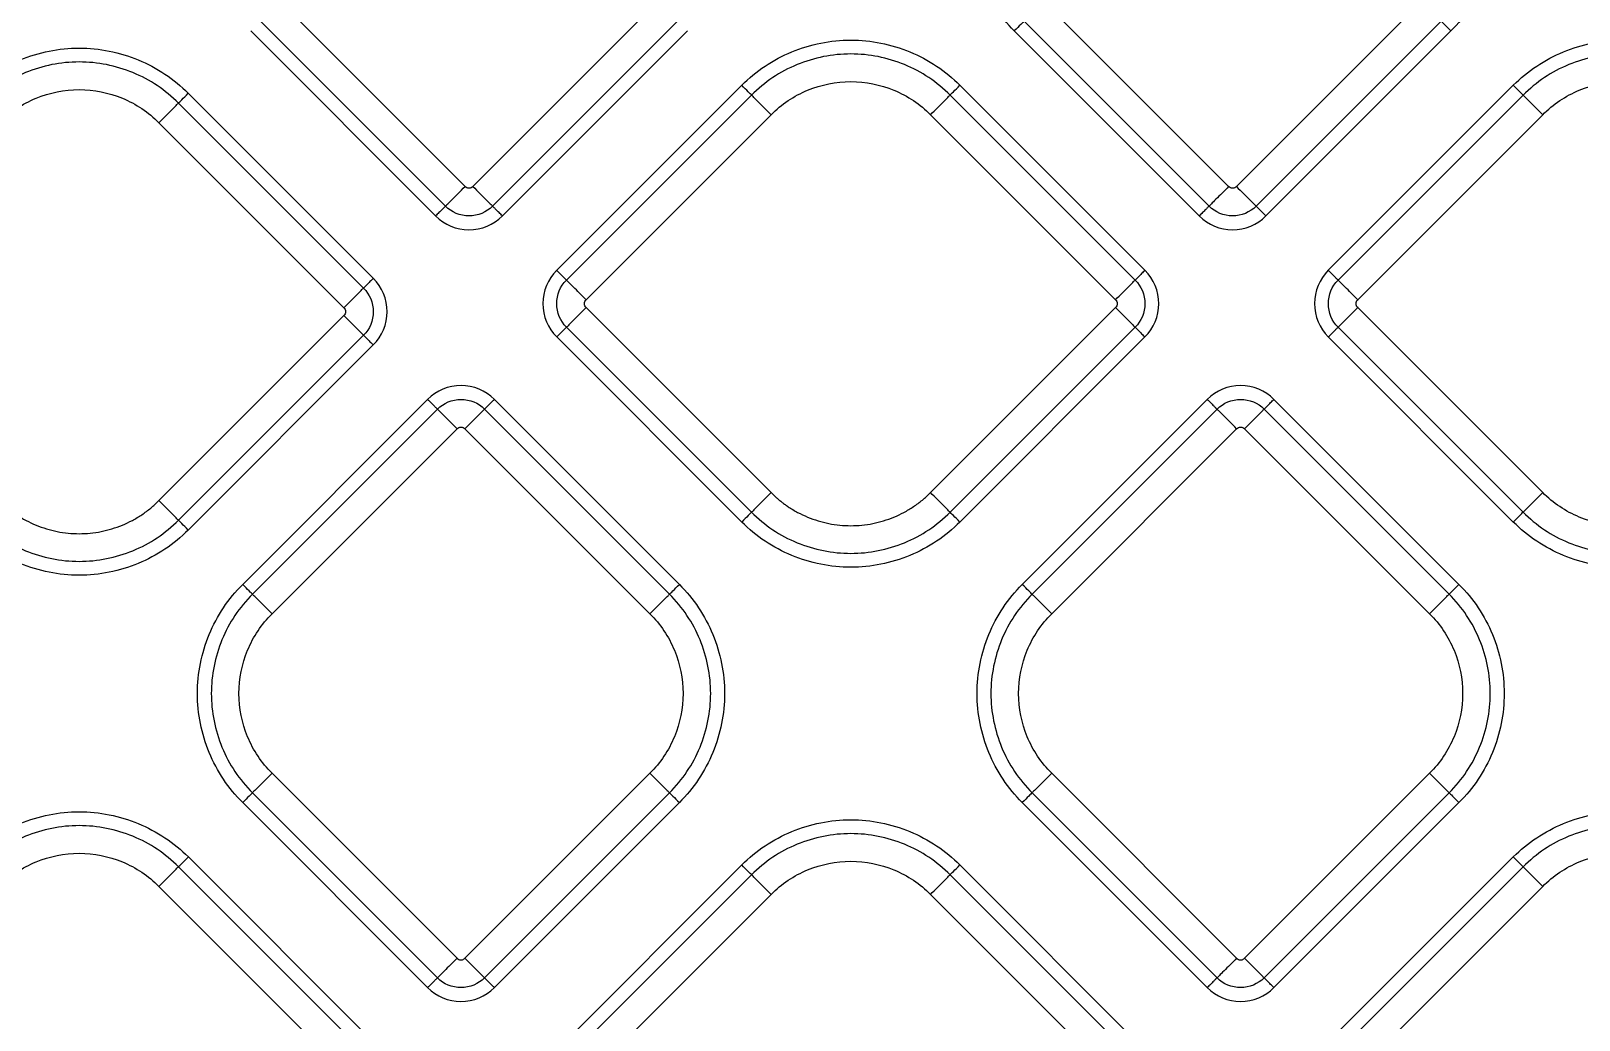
# Model space of a CAD drawing. Extents: x 525 to 613, y 487 to 635.
# Drawn here: x 563.32 to 568.83, y 548.18 to 551.7 of the extents above; entities that cross this region are included whole.
import ezdxf

# ---------------------------------------------------------------- set-up
doc = ezdxf.new("R2010")
doc.units = 0
doc.header["$MEASUREMENT"] = 0
doc.layers.add('1', color=4, linetype='Continuous')
doc.layers.add('STD TEST', color=3, linetype='Continuous')

# ---------------------------------------------------------------- blocks, each defined once
blk = doc.blocks.new('2023 VANGUARD')
at = {"layer": '1', "color": 3, "linetype": 'Continuous', "lineweight": 25}
for p, q in [((-4.0968, -41.5481), (-4.7556, -40.8893)), ((-3.4097, -40.8893), (-4.0685, -41.5481)), ((-1.3773, -41.5482), (-2.0361, -40.8893)), ((-0.6902, -40.8893), (-1.349, -41.5482)), ((-4.8253, -40.959), (-4.1665, -41.6179)), ((-3.9988, -41.6179), (-3.34, -40.959)), ((-2.1059, -40.9591), (-1.447, -41.6179)), ((-1.2793, -41.6179), (-0.6205, -40.9591)), ((-4.8602, -40.9939), (-4.2014, -41.6527)), ((-3.9639, -41.6527), (-3.3051, -40.9939)), ((-2.1407, -40.9939), (-1.4819, -41.6528)), ((-1.2444, -41.6528), (-0.5856, -40.9939)), ((-4.4234, -41.8748), (-5.0823, -41.2159)), ((-3.1115, -41.1874), (-3.7704, -41.8463)), ((-3.0767, -41.2223), (-3.7355, -41.8811)), ((-1.7103, -41.8811), (-2.3691, -41.2223)), ((-1.6754, -41.8463), (-2.3342, -41.1874)), ((-0.3635, -41.1874), (-1.0224, -41.8463)), ((-0.3287, -41.2223), (-0.9875, -41.8811)), ((-4.4583, -41.9096), (-5.1171, -41.2508)), ((-3.6658, -41.9509), (-3.007, -41.292)), ((-2.4388, -41.292), (-1.78, -41.9509)), ((-0.9178, -41.9509), (-0.259, -41.292)), ((-5.1869, -41.3205), (-4.528, -41.9794)), ((-4.528, -42.0076), (-5.1869, -42.6665)), ((-3.007, -42.638), (-3.6658, -41.9791)), ((-1.78, -41.9791), (-2.4388, -42.638)), ((-0.259, -42.638), (-0.9178, -41.9791)), ((-3.7355, -42.0489), (-3.0767, -42.7077)), ((-2.3691, -42.7077), (-1.7103, -42.0489)), ((-0.9875, -42.0489), (-0.3287, -42.7077)), ((-5.1171, -42.7362), (-4.4583, -42.0774)), ((-5.0823, -42.7711), (-4.4234, -42.1122)), ((-3.7704, -42.0837), (-3.1115, -42.7426)), ((-2.3342, -42.7426), (-1.6754, -42.0837)), ((-1.0224, -42.0837), (-0.3635, -42.7426)), ((-4.2299, -42.3058), (-4.8887, -42.9646)), ((-4.195, -42.3406), (-4.8539, -42.9995)), ((-3.3685, -42.9995), (-4.0273, -42.3406)), ((-3.3336, -42.9646), (-3.9924, -42.3058)), ((-1.4534, -42.3058), (-2.1122, -42.9646)), ((-1.4185, -42.3406), (-2.0773, -42.9994)), ((-0.592, -42.9994), (-1.2508, -42.3406)), ((-0.5571, -42.9646), (-1.2159, -42.3058)), ((-4.7841, -43.0692), (-4.1253, -42.4104)), ((-4.097, -42.4104), (-3.4382, -43.0692)), ((-2.0076, -43.0692), (-1.3488, -42.4103)), ((-1.3205, -42.4103), (-0.6617, -43.0692)), ((-4.1253, -44.2962), (-4.7841, -43.6373)), ((-3.4382, -43.6373), (-4.097, -44.2962)), ((-1.3488, -44.2961), (-2.0076, -43.6373)), ((-0.6617, -43.6373), (-1.3205, -44.2961)), ((-4.8539, -43.7071), (-4.195, -44.3659)), ((-4.0273, -44.3659), (-3.3685, -43.7071)), ((-2.0773, -43.707), (-1.4185, -44.3659)), ((-1.2508, -44.3659), (-0.592, -43.707)), ((-4.8887, -43.7419), (-4.2299, -44.4008)), ((-3.9924, -44.4008), (-3.3336, -43.7419)), ((-2.1122, -43.7419), (-1.4534, -44.4007)), ((-1.2159, -44.4007), (-0.5571, -43.7419)), ((-4.4234, -44.5943), (-5.0822, -43.9354)), ((-0.3635, -43.9354), (-1.0224, -44.5943)), ((-4.4583, -44.6291), (-5.1171, -43.9703)), ((-3.1116, -43.9639), (-3.7704, -44.6228)), ((-1.6754, -44.6228), (-2.3343, -43.9639)), ((-0.3287, -43.9703), (-0.9875, -44.6291)), ((-5.1868, -44.04), (-4.528, -44.6989)), ((-3.0767, -43.9988), (-3.7355, -44.6576)), ((-1.7103, -44.6576), (-2.3691, -43.9988)), ((-0.9178, -44.6989), (-0.259, -44.04)), ((-3.6658, -44.7274), (-3.007, -44.0685)), ((-2.4389, -44.0685), (-1.78, -44.7274))]:
    blk.add_line(p, q, dxfattribs=at)
for points, knots in [([(-2.1407, -40.9939), (-2.1916, -40.943), (-2.2323, -40.8821), (-2.2874, -40.7491), (-2.3017, -40.6772), (-2.3017, -40.5333), (-2.2874, -40.4614), (-2.2323, -40.3285), (-2.1916, -40.2675), (-2.1407, -40.2166)], [0, 0, 0, 0, 0.25, 0.25, 0.5, 0.5, 0.75, 0.75, 1, 1, 1, 1]), ([(-0.5856, -40.2166), (-0.5347, -40.2675), (-0.494, -40.3285), (-0.4389, -40.4614), (-0.4246, -40.5333), (-0.4246, -40.6772), (-0.4389, -40.7491), (-0.494, -40.8821), (-0.5347, -40.943), (-0.5856, -40.9939)], [0, 0, 0, 0, 0.25, 0.25, 0.5, 0.5, 0.75, 0.75, 1, 1, 1, 1]), ([(-2.1059, -40.9591), (-2.1072, -40.9604), (-2.1116, -40.9648), (-2.1242, -40.9774), (-2.1325, -40.9856), (-2.1407, -40.9939)], [0, 0, 0, 0, 0.5, 0.5, 1, 1, 1, 1]), ([(-0.5856, -40.9939), (-0.5939, -40.9856), (-0.6021, -40.9774), (-0.6147, -40.9648), (-0.6191, -40.9604), (-0.6205, -40.9591)], [0, 0, 0, 0, 0.5, 0.5, 1, 1, 1, 1]), ([(-5.8596, -41.2159), (-5.8087, -41.1651), (-5.7477, -41.1243), (-5.6148, -41.0693), (-5.5429, -41.055), (-5.399, -41.055), (-5.3271, -41.0693), (-5.1941, -41.1243), (-5.1331, -41.1651), (-5.0823, -41.2159)], [0, 0, 0, 0, 0.25, 0.25, 0.5, 0.5, 0.75, 0.75, 1, 1, 1, 1]), ([(-3.1115, -41.1874), (-3.0607, -41.1366), (-2.9997, -41.0958), (-2.8668, -41.0408), (-2.7948, -41.0265), (-2.6509, -41.0265), (-2.579, -41.0408), (-2.4461, -41.0958), (-2.3851, -41.1366), (-2.3342, -41.1874)], [0, 0, 0, 0, 0.25, 0.25, 0.5, 0.5, 0.75, 0.75, 1, 1, 1, 1]), ([(-0.3635, -41.1874), (-0.3127, -41.1366), (-0.2517, -41.0958), (-0.1188, -41.0408), (-0.0468, -41.0265), (0.0971, -41.0265), (0.169, -41.0408), (0.3019, -41.0958), (0.3629, -41.1366), (0.4138, -41.1874)], [0, 0, 0, 0, 0.25, 0.25, 0.5, 0.5, 0.75, 0.75, 1, 1, 1, 1]), ([(-5.1171, -41.2508), (-5.1634, -41.2045), (-5.2189, -41.1674), (-5.34, -41.1173), (-5.4054, -41.1043), (-5.5364, -41.1043), (-5.6019, -41.1173), (-5.7229, -41.1674), (-5.7784, -41.2045), (-5.8247, -41.2508)], [0, 0, 0, 0, 0.25, 0.25, 0.5, 0.5, 0.75, 0.75, 1, 1, 1, 1]), ([(-2.3691, -41.2223), (-2.4154, -41.176), (-2.4709, -41.1389), (-2.5919, -41.0888), (-2.6574, -41.0758), (-2.7884, -41.0758), (-2.8539, -41.0888), (-2.9749, -41.1389), (-3.0304, -41.176), (-3.0767, -41.2223)], [0, 0, 0, 0, 0.25, 0.25, 0.5, 0.5, 0.75, 0.75, 1, 1, 1, 1]), ([(0.3789, -41.2223), (0.3326, -41.176), (0.2771, -41.1389), (0.1561, -41.0888), (0.0906, -41.0758), (-0.0404, -41.0758), (-0.1059, -41.0888), (-0.2269, -41.1389), (-0.2824, -41.176), (-0.3287, -41.2223)], [0, 0, 0, 0, 0.25, 0.25, 0.5, 0.5, 0.75, 0.75, 1, 1, 1, 1]), ([(-3.007, -41.292), (-2.9698, -41.2548), (-2.9252, -41.2251), (-2.828, -41.1848), (-2.7755, -41.1744), (-2.6703, -41.1744), (-2.6177, -41.1848), (-2.5206, -41.2251), (-2.476, -41.2548), (-2.4388, -41.292)], [0, 0, 0, 0, 0.25, 0.25, 0.5, 0.5, 0.75, 0.75, 1, 1, 1, 1]), ([(-0.259, -41.292), (-0.2218, -41.2548), (-0.1772, -41.2251), (-0.08, -41.1848), (-0.0275, -41.1744), (0.0777, -41.1744), (0.1303, -41.1848), (0.2274, -41.2251), (0.272, -41.2548), (0.3092, -41.292)], [0, 0, 0, 0, 0.25, 0.25, 0.5, 0.5, 0.75, 0.75, 1, 1, 1, 1]), ([(-5.755, -41.3205), (-5.7178, -41.2833), (-5.6732, -41.2536), (-5.5761, -41.2133), (-5.5235, -41.2029), (-5.4183, -41.2029), (-5.3658, -41.2133), (-5.2686, -41.2536), (-5.224, -41.2833), (-5.1869, -41.3205)], [0, 0, 0, 0, 0.25, 0.25, 0.5, 0.5, 0.75, 0.75, 1, 1, 1, 1]), ([(-5.1171, -41.2508), (-5.1158, -41.2494), (-5.1114, -41.2451), (-5.0988, -41.2325), (-5.0905, -41.2242), (-5.0823, -41.2159)], [0, 0, 0, 0, 0.5, 0.5, 1, 1, 1, 1]), ([(-3.0767, -41.2223), (-3.0781, -41.2209), (-3.0824, -41.2166), (-3.095, -41.2039), (-3.1033, -41.1957), (-3.1115, -41.1874)], [0, 0, 0, 0, 0.5, 0.5, 1, 1, 1, 1]), ([(-3.007, -41.292), (-3.0152, -41.2838), (-3.0235, -41.2755), (-3.039, -41.26), (-3.0463, -41.2527), (-3.0589, -41.2401), (-3.0643, -41.2347), (-3.0725, -41.2265), (-3.0753, -41.2237), (-3.0767, -41.2223)], [0, 0, 0, 0, 0.25, 0.25, 0.5, 0.5, 0.75, 0.75, 1, 1, 1, 1]), ([(-2.4388, -41.292), (-2.4306, -41.2838), (-2.4223, -41.2755), (-2.4068, -41.26), (-2.3995, -41.2527), (-2.3869, -41.2401), (-2.3815, -41.2347), (-2.3733, -41.2265), (-2.3705, -41.2237), (-2.3691, -41.2223)], [0, 0, 0, 0, 0.25, 0.25, 0.5, 0.5, 0.75, 0.75, 1, 1, 1, 1]), ([(-2.3691, -41.2223), (-2.3677, -41.2209), (-2.3634, -41.2166), (-2.3507, -41.2039), (-2.3425, -41.1957), (-2.3342, -41.1874)], [0, 0, 0, 0, 0.5, 0.5, 1, 1, 1, 1]), ([(-0.3287, -41.2223), (-0.3301, -41.2209), (-0.3344, -41.2166), (-0.347, -41.2039), (-0.3553, -41.1957), (-0.3635, -41.1874)], [0, 0, 0, 0, 0.5, 0.5, 1, 1, 1, 1]), ([(-0.259, -41.292), (-0.2672, -41.2838), (-0.2755, -41.2755), (-0.291, -41.26), (-0.2983, -41.2527), (-0.3109, -41.2401), (-0.3163, -41.2347), (-0.3245, -41.2265), (-0.3273, -41.2237), (-0.3287, -41.2223)], [0, 0, 0, 0, 0.25, 0.25, 0.5, 0.5, 0.75, 0.75, 1, 1, 1, 1]), ([(-5.1869, -41.3205), (-5.1786, -41.3123), (-5.1703, -41.304), (-5.1548, -41.2885), (-5.1475, -41.2812), (-5.1349, -41.2686), (-5.1295, -41.2632), (-5.1213, -41.255), (-5.1185, -41.2522), (-5.1171, -41.2508)], [0, 0, 0, 0, 0.25, 0.25, 0.5, 0.5, 0.75, 0.75, 1, 1, 1, 1]), ([(-4.1665, -41.6179), (-4.1651, -41.6165), (-4.1623, -41.6137), (-4.1541, -41.6055), (-4.1488, -41.6001), (-4.1361, -41.5875), (-4.1289, -41.5802), (-4.1133, -41.5647), (-4.1051, -41.5564), (-4.0968, -41.5481)], [0, 0, 0, 0, 0.25, 0.25, 0.5, 0.5, 0.75, 0.75, 1, 1, 1, 1]), ([(-4.0685, -41.5481), (-4.0722, -41.5519), (-4.0774, -41.554), (-4.0879, -41.554), (-4.0931, -41.5519), (-4.0968, -41.5481)], [0, 0, 0, 0, 0.5, 0.5, 1, 1, 1, 1]), ([(-4.0685, -41.5481), (-4.0602, -41.5564), (-4.052, -41.5647), (-4.0364, -41.5802), (-4.0292, -41.5875), (-4.0166, -41.6001), (-4.0112, -41.6055), (-4.003, -41.6137), (-4.0002, -41.6165), (-3.9988, -41.6179)], [0, 0, 0, 0, 0.25, 0.25, 0.5, 0.5, 0.75, 0.75, 1, 1, 1, 1]), ([(-1.3773, -41.5482), (-1.3847, -41.5556), (-1.3926, -41.5635), (-1.4082, -41.579), (-1.4158, -41.5866), (-1.429, -41.5999), (-1.4347, -41.6056), (-1.443, -41.6139), (-1.4457, -41.6166), (-1.447, -41.6179)], [0, 0, 0, 0, 0.25, 0.25, 0.5, 0.5, 0.75, 0.75, 1, 1, 1, 1]), ([(-1.349, -41.5482), (-1.3527, -41.5519), (-1.3579, -41.554), (-1.3684, -41.554), (-1.3736, -41.5519), (-1.3773, -41.5482)], [0, 0, 0, 0, 0.5, 0.5, 1, 1, 1, 1]), ([(-1.349, -41.5482), (-1.3408, -41.5564), (-1.3325, -41.5647), (-1.317, -41.5802), (-1.3097, -41.5875), (-1.2971, -41.6001), (-1.2917, -41.6055), (-1.2835, -41.6137), (-1.2807, -41.6165), (-1.2793, -41.6179)], [0, 0, 0, 0, 0.25, 0.25, 0.5, 0.5, 0.75, 0.75, 1, 1, 1, 1]), ([(-4.1665, -41.6179), (-4.1671, -41.6185), (-4.1684, -41.6198), (-4.1725, -41.6238), (-4.1753, -41.6266), (-4.1818, -41.6332), (-4.1857, -41.637), (-4.1935, -41.6449), (-4.1976, -41.6489), (-4.2014, -41.6527)], [0, 0, 0, 0, 0.25, 0.25, 0.5, 0.5, 0.75, 0.75, 1, 1, 1, 1]), ([(-3.9988, -41.6179), (-4.0208, -41.6398), (-4.0514, -41.6526), (-4.114, -41.6526), (-4.1444, -41.64), (-4.1665, -41.6179)], [0, 0, 0, 0, 0.5, 0.5, 1, 1, 1, 1]), ([(-3.9639, -41.6527), (-3.9677, -41.6489), (-3.9718, -41.6449), (-3.9796, -41.637), (-3.9835, -41.6332), (-3.99, -41.6266), (-3.9928, -41.6238), (-3.9969, -41.6198), (-3.9982, -41.6185), (-3.9988, -41.6179)], [0, 0, 0, 0, 0.25, 0.25, 0.5, 0.5, 0.75, 0.75, 1, 1, 1, 1]), ([(-1.447, -41.6179), (-1.4477, -41.6185), (-1.449, -41.6198), (-1.453, -41.6239), (-1.4558, -41.6266), (-1.4624, -41.6332), (-1.4662, -41.637), (-1.474, -41.6449), (-1.4781, -41.6489), (-1.4819, -41.6528)], [0, 0, 0, 0, 0.25, 0.25, 0.5, 0.5, 0.75, 0.75, 1, 1, 1, 1]), ([(-1.2793, -41.6179), (-1.3013, -41.6399), (-1.3319, -41.6526), (-1.3945, -41.6526), (-1.4249, -41.64), (-1.447, -41.6179)], [0, 0, 0, 0, 0.5, 0.5, 1, 1, 1, 1]), ([(-1.2444, -41.6528), (-1.2482, -41.6489), (-1.2523, -41.6449), (-1.2602, -41.637), (-1.264, -41.6332), (-1.2706, -41.6266), (-1.2733, -41.6239), (-1.2774, -41.6198), (-1.2787, -41.6185), (-1.2793, -41.6179)], [0, 0, 0, 0, 0.25, 0.25, 0.5, 0.5, 0.75, 0.75, 1, 1, 1, 1]), ([(-4.2014, -41.6527), (-4.17, -41.6841), (-4.1271, -41.7019), (-4.0384, -41.7019), (-3.995, -41.6838), (-3.9639, -41.6527)], [0, 0, 0, 0, 0.5, 0.5, 1, 1, 1, 1]), ([(-1.4819, -41.6528), (-1.4505, -41.6841), (-1.4076, -41.7019), (-1.3189, -41.7019), (-1.2755, -41.6839), (-1.2444, -41.6528)], [0, 0, 0, 0, 0.5, 0.5, 1, 1, 1, 1]), ([(-4.4234, -41.8748), (-4.4272, -41.8786), (-4.4313, -41.8826), (-4.4392, -41.8905), (-4.443, -41.8943), (-4.4496, -41.9009), (-4.4523, -41.9037), (-4.4564, -41.9077), (-4.4577, -41.909), (-4.4583, -41.9096)], [0, 0, 0, 0, 0.25, 0.25, 0.5, 0.5, 0.75, 0.75, 1, 1, 1, 1]), ([(-4.4234, -42.1122), (-4.3921, -42.0809), (-4.3743, -42.0379), (-4.3742, -41.9492), (-4.3923, -41.9059), (-4.4234, -41.8748)], [0, 0, 0, 0, 0.5, 0.5, 1, 1, 1, 1]), ([(-3.7704, -41.8463), (-3.8017, -41.8776), (-3.8195, -41.9206), (-3.8196, -42.0093), (-3.8015, -42.0526), (-3.7704, -42.0837)], [0, 0, 0, 0, 0.5, 0.5, 1, 1, 1, 1]), ([(-3.7355, -41.8811), (-3.7361, -41.8805), (-3.7374, -41.8792), (-3.7415, -41.8752), (-3.7443, -41.8724), (-3.7508, -41.8658), (-3.7547, -41.862), (-3.7625, -41.8541), (-3.7666, -41.8501), (-3.7704, -41.8463)], [0, 0, 0, 0, 0.25, 0.25, 0.5, 0.5, 0.75, 0.75, 1, 1, 1, 1]), ([(-3.7355, -42.0489), (-3.7575, -42.0269), (-3.7703, -41.9963), (-3.7702, -41.9336), (-3.7577, -41.9033), (-3.7355, -41.8811)], [0, 0, 0, 0, 0.5, 0.5, 1, 1, 1, 1]), ([(-3.6658, -41.9509), (-3.6732, -41.9435), (-3.6811, -41.9355), (-3.6966, -41.92), (-3.7042, -41.9124), (-3.7175, -41.8991), (-3.7232, -41.8935), (-3.7315, -41.8851), (-3.7342, -41.8824), (-3.7355, -41.8811)], [0, 0, 0, 0, 0.25, 0.25, 0.5, 0.5, 0.75, 0.75, 1, 1, 1, 1]), ([(-1.78, -41.9509), (-1.7717, -41.9426), (-1.7635, -41.9343), (-1.7479, -41.9188), (-1.7407, -41.9115), (-1.728, -41.8989), (-1.7227, -41.8935), (-1.7145, -41.8853), (-1.7116, -41.8825), (-1.7103, -41.8811)], [0, 0, 0, 0, 0.25, 0.25, 0.5, 0.5, 0.75, 0.75, 1, 1, 1, 1]), ([(-1.6754, -41.8463), (-1.6792, -41.8501), (-1.6833, -41.8541), (-1.6911, -41.862), (-1.6949, -41.8658), (-1.7015, -41.8724), (-1.7043, -41.8752), (-1.7083, -41.8792), (-1.7096, -41.8805), (-1.7103, -41.8811)], [0, 0, 0, 0, 0.25, 0.25, 0.5, 0.5, 0.75, 0.75, 1, 1, 1, 1]), ([(-1.7103, -41.8811), (-1.6883, -41.9031), (-1.6755, -41.9337), (-1.6755, -41.9964), (-1.6881, -42.0267), (-1.7103, -42.0489)], [0, 0, 0, 0, 0.5, 0.5, 1, 1, 1, 1]), ([(-1.6754, -42.0837), (-1.644, -42.0524), (-1.6262, -42.0094), (-1.6262, -41.9207), (-1.6443, -41.8774), (-1.6754, -41.8463)], [0, 0, 0, 0, 0.5, 0.5, 1, 1, 1, 1]), ([(-1.0224, -41.8463), (-1.0537, -41.8776), (-1.0715, -41.9206), (-1.0716, -42.0093), (-1.0535, -42.0526), (-1.0224, -42.0837)], [0, 0, 0, 0, 0.5, 0.5, 1, 1, 1, 1]), ([(-0.9875, -41.8811), (-0.9881, -41.8805), (-0.9894, -41.8792), (-0.9935, -41.8752), (-0.9963, -41.8724), (-1.0028, -41.8658), (-1.0067, -41.862), (-1.0145, -41.8541), (-1.0186, -41.8501), (-1.0224, -41.8463)], [0, 0, 0, 0, 0.25, 0.25, 0.5, 0.5, 0.75, 0.75, 1, 1, 1, 1]), ([(-0.9875, -42.0489), (-1.0095, -42.0269), (-1.0223, -41.9963), (-1.0222, -41.9336), (-1.0097, -41.9033), (-0.9875, -41.8811)], [0, 0, 0, 0, 0.5, 0.5, 1, 1, 1, 1]), ([(-0.9178, -41.9509), (-0.9252, -41.9435), (-0.9331, -41.9355), (-0.9486, -41.92), (-0.9562, -41.9124), (-0.9695, -41.8991), (-0.9752, -41.8935), (-0.9835, -41.8851), (-0.9862, -41.8824), (-0.9875, -41.8811)], [0, 0, 0, 0, 0.25, 0.25, 0.5, 0.5, 0.75, 0.75, 1, 1, 1, 1]), ([(-4.528, -41.9794), (-4.5198, -41.9711), (-4.5115, -41.9628), (-4.496, -41.9473), (-4.4887, -41.94), (-4.4761, -41.9274), (-4.4707, -41.922), (-4.4625, -41.9138), (-4.4597, -41.911), (-4.4583, -41.9096)], [0, 0, 0, 0, 0.25, 0.25, 0.5, 0.5, 0.75, 0.75, 1, 1, 1, 1]), ([(-4.4583, -41.9096), (-4.4363, -41.9316), (-4.4236, -41.9622), (-4.4236, -42.0249), (-4.4361, -42.0552), (-4.4583, -42.0774)], [0, 0, 0, 0, 0.5, 0.5, 1, 1, 1, 1]), ([(-3.6658, -41.9791), (-3.6695, -41.9754), (-3.6717, -41.9702), (-3.6717, -41.9598), (-3.6695, -41.9546), (-3.6658, -41.9509)], [0, 0, 0, 0, 0.5, 0.5, 1, 1, 1, 1]), ([(-1.78, -41.9509), (-1.7763, -41.9546), (-1.7741, -41.9598), (-1.7741, -41.9702), (-1.7763, -41.9754), (-1.78, -41.9791)], [0, 0, 0, 0, 0.5, 0.5, 1, 1, 1, 1]), ([(-0.9178, -41.9791), (-0.9215, -41.9754), (-0.9237, -41.9702), (-0.9237, -41.9598), (-0.9215, -41.9546), (-0.9178, -41.9509)], [0, 0, 0, 0, 0.5, 0.5, 1, 1, 1, 1]), ([(-4.528, -41.9794), (-4.5243, -41.9831), (-4.5222, -41.9883), (-4.5222, -41.9987), (-4.5243, -42.0039), (-4.528, -42.0076)], [0, 0, 0, 0, 0.5, 0.5, 1, 1, 1, 1]), ([(-4.528, -42.0076), (-4.5206, -42.015), (-4.5127, -42.023), (-4.4972, -42.0385), (-4.4896, -42.0461), (-4.4763, -42.0594), (-4.4706, -42.065), (-4.4623, -42.0734), (-4.4596, -42.0761), (-4.4583, -42.0774)], [0, 0, 0, 0, 0.25, 0.25, 0.5, 0.5, 0.75, 0.75, 1, 1, 1, 1]), ([(-3.6658, -41.9791), (-3.6741, -41.9874), (-3.6823, -41.9957), (-3.6979, -42.0112), (-3.7051, -42.0185), (-3.7178, -42.0311), (-3.7231, -42.0365), (-3.7313, -42.0447), (-3.7341, -42.0475), (-3.7355, -42.0489)], [0, 0, 0, 0, 0.25, 0.25, 0.5, 0.5, 0.75, 0.75, 1, 1, 1, 1]), ([(-1.78, -41.9791), (-1.7726, -41.9865), (-1.7647, -41.9944), (-1.7491, -42.01), (-1.7415, -42.0176), (-1.7282, -42.0309), (-1.7226, -42.0365), (-1.7143, -42.0449), (-1.7116, -42.0476), (-1.7103, -42.0489)], [0, 0, 0, 0, 0.25, 0.25, 0.5, 0.5, 0.75, 0.75, 1, 1, 1, 1]), ([(-0.9178, -41.9791), (-0.9261, -41.9874), (-0.9343, -41.9957), (-0.9499, -42.0112), (-0.9571, -42.0185), (-0.9698, -42.0311), (-0.9751, -42.0365), (-0.9833, -42.0447), (-0.9861, -42.0475), (-0.9875, -42.0489)], [0, 0, 0, 0, 0.25, 0.25, 0.5, 0.5, 0.75, 0.75, 1, 1, 1, 1]), ([(-3.7704, -42.0837), (-3.7666, -42.0799), (-3.7625, -42.0759), (-3.7547, -42.068), (-3.7508, -42.0642), (-3.7443, -42.0576), (-3.7415, -42.0548), (-3.7374, -42.0508), (-3.7361, -42.0495), (-3.7355, -42.0489)], [0, 0, 0, 0, 0.25, 0.25, 0.5, 0.5, 0.75, 0.75, 1, 1, 1, 1]), ([(-1.7103, -42.0489), (-1.7096, -42.0495), (-1.7083, -42.0508), (-1.7043, -42.0548), (-1.7015, -42.0576), (-1.6949, -42.0642), (-1.6911, -42.068), (-1.6833, -42.0759), (-1.6792, -42.0799), (-1.6754, -42.0837)], [0, 0, 0, 0, 0.25, 0.25, 0.5, 0.5, 0.75, 0.75, 1, 1, 1, 1]), ([(-1.0224, -42.0837), (-1.0186, -42.0799), (-1.0145, -42.0759), (-1.0067, -42.068), (-1.0028, -42.0642), (-0.9963, -42.0576), (-0.9935, -42.0548), (-0.9894, -42.0508), (-0.9881, -42.0495), (-0.9875, -42.0489)], [0, 0, 0, 0, 0.25, 0.25, 0.5, 0.5, 0.75, 0.75, 1, 1, 1, 1]), ([(-4.4583, -42.0774), (-4.4577, -42.078), (-4.4564, -42.0793), (-4.4523, -42.0834), (-4.4496, -42.0861), (-4.443, -42.0927), (-4.4392, -42.0965), (-4.4313, -42.1044), (-4.4272, -42.1084), (-4.4234, -42.1122)], [0, 0, 0, 0, 0.25, 0.25, 0.5, 0.5, 0.75, 0.75, 1, 1, 1, 1]), ([(-3.9924, -42.3058), (-4.0238, -42.2744), (-4.0668, -42.2566), (-4.1554, -42.2566), (-4.1988, -42.2747), (-4.2299, -42.3058)], [0, 0, 0, 0, 0.5, 0.5, 1, 1, 1, 1]), ([(-1.2159, -42.3058), (-1.2473, -42.2744), (-1.2903, -42.2566), (-1.3789, -42.2566), (-1.4223, -42.2746), (-1.4534, -42.3058)], [0, 0, 0, 0, 0.5, 0.5, 1, 1, 1, 1]), ([(-4.2299, -42.3058), (-4.2261, -42.3096), (-4.222, -42.3136), (-4.2142, -42.3215), (-4.2104, -42.3253), (-4.2038, -42.3319), (-4.201, -42.3347), (-4.197, -42.3387), (-4.1957, -42.34), (-4.195, -42.3406)], [0, 0, 0, 0, 0.25, 0.25, 0.5, 0.5, 0.75, 0.75, 1, 1, 1, 1]), ([(-4.195, -42.3406), (-4.1731, -42.3187), (-4.1424, -42.3059), (-4.0798, -42.3059), (-4.0495, -42.3185), (-4.0273, -42.3406)], [0, 0, 0, 0, 0.5, 0.5, 1, 1, 1, 1]), ([(-4.1253, -42.4104), (-4.1336, -42.4021), (-4.1418, -42.3938), (-4.1574, -42.3783), (-4.1646, -42.371), (-4.1773, -42.3584), (-4.1826, -42.353), (-4.1908, -42.3448), (-4.1936, -42.342), (-4.195, -42.3406)], [0, 0, 0, 0, 0.25, 0.25, 0.5, 0.5, 0.75, 0.75, 1, 1, 1, 1]), ([(-4.097, -42.4104), (-4.0896, -42.403), (-4.0817, -42.3951), (-4.0662, -42.3795), (-4.0586, -42.3719), (-4.0453, -42.3586), (-4.0396, -42.353), (-4.0313, -42.3446), (-4.0286, -42.3419), (-4.0273, -42.3406)], [0, 0, 0, 0, 0.25, 0.25, 0.5, 0.5, 0.75, 0.75, 1, 1, 1, 1]), ([(-4.0273, -42.3406), (-4.0267, -42.34), (-4.0254, -42.3387), (-4.0213, -42.3347), (-4.0186, -42.3319), (-4.012, -42.3253), (-4.0082, -42.3215), (-4.0003, -42.3136), (-3.9962, -42.3096), (-3.9924, -42.3058)], [0, 0, 0, 0, 0.25, 0.25, 0.5, 0.5, 0.75, 0.75, 1, 1, 1, 1]), ([(-1.4534, -42.3058), (-1.4496, -42.3096), (-1.4455, -42.3136), (-1.4377, -42.3215), (-1.4338, -42.3253), (-1.4273, -42.3319), (-1.4245, -42.3346), (-1.4204, -42.3387), (-1.4191, -42.34), (-1.4185, -42.3406)], [0, 0, 0, 0, 0.25, 0.25, 0.5, 0.5, 0.75, 0.75, 1, 1, 1, 1]), ([(-1.4185, -42.3406), (-1.3965, -42.3186), (-1.3659, -42.3059), (-1.3033, -42.3059), (-1.2729, -42.3185), (-1.2508, -42.3406)], [0, 0, 0, 0, 0.5, 0.5, 1, 1, 1, 1]), ([(-1.3488, -42.4103), (-1.3571, -42.4021), (-1.3653, -42.3938), (-1.3809, -42.3783), (-1.3881, -42.371), (-1.4008, -42.3584), (-1.4061, -42.353), (-1.4143, -42.3448), (-1.4171, -42.342), (-1.4185, -42.3406)], [0, 0, 0, 0, 0.25, 0.25, 0.5, 0.5, 0.75, 0.75, 1, 1, 1, 1]), ([(-1.3205, -42.4103), (-1.3131, -42.4029), (-1.3052, -42.395), (-1.2897, -42.3795), (-1.2821, -42.3719), (-1.2688, -42.3586), (-1.2631, -42.3529), (-1.2548, -42.3446), (-1.2521, -42.3419), (-1.2508, -42.3406)], [0, 0, 0, 0, 0.25, 0.25, 0.5, 0.5, 0.75, 0.75, 1, 1, 1, 1]), ([(-1.2508, -42.3406), (-1.2502, -42.34), (-1.2489, -42.3387), (-1.2448, -42.3346), (-1.242, -42.3319), (-1.2355, -42.3253), (-1.2316, -42.3215), (-1.2238, -42.3136), (-1.2197, -42.3096), (-1.2159, -42.3058)], [0, 0, 0, 0, 0.25, 0.25, 0.5, 0.5, 0.75, 0.75, 1, 1, 1, 1]), ([(-4.1253, -42.4104), (-4.1216, -42.4067), (-4.1164, -42.4045), (-4.1059, -42.4045), (-4.1007, -42.4067), (-4.097, -42.4104)], [0, 0, 0, 0, 0.5, 0.5, 1, 1, 1, 1]), ([(-1.3488, -42.4103), (-1.3451, -42.4066), (-1.3399, -42.4045), (-1.3294, -42.4045), (-1.3242, -42.4066), (-1.3205, -42.4103)], [0, 0, 0, 0, 0.5, 0.5, 1, 1, 1, 1]), ([(-5.755, -42.6665), (-5.7519, -42.6696), (-5.7456, -42.6757), (-5.7358, -42.6845), (-5.7258, -42.693), (-5.7155, -42.7012), (-5.705, -42.709), (-5.687, -42.7215), (-5.6606, -42.7373), (-5.6249, -42.7542), (-5.5877, -42.7675), (-5.5367, -42.7802), (-5.4709, -42.7867), (-5.4052, -42.7802), (-5.3541, -42.7675), (-5.3169, -42.7542), (-5.2812, -42.7373), (-5.253, -42.7204), (-5.2315, -42.7052), (-5.216, -42.6931), (-5.201, -42.6802), (-5.1916, -42.6711), (-5.1869, -42.6665)], [0, 0, 0, 0, 0.020878, 0.041713, 0.062527, 0.083344, 0.104185, 0.125072, 0.187569, 0.2501, 0.312596, 0.375127, 0.500003, 0.62488, 0.687376, 0.749907, 0.812404, 0.874935, 0.906232, 0.937459, 0.968689, 1, 1, 1, 1]), ([(-5.1171, -42.7362), (-5.1185, -42.7348), (-5.1213, -42.732), (-5.1295, -42.7238), (-5.1349, -42.7184), (-5.1475, -42.7058), (-5.1548, -42.6985), (-5.1703, -42.683), (-5.1786, -42.6748), (-5.1869, -42.6665)], [0, 0, 0, 0, 0.25, 0.25, 0.5, 0.5, 0.75, 0.75, 1, 1, 1, 1]), ([(-3.007, -42.638), (-3.0152, -42.6462), (-3.0235, -42.6545), (-3.039, -42.67), (-3.0463, -42.6773), (-3.0589, -42.6899), (-3.0643, -42.6953), (-3.0725, -42.7035), (-3.0753, -42.7063), (-3.0767, -42.7077)], [0, 0, 0, 0, 0.25, 0.25, 0.5, 0.5, 0.75, 0.75, 1, 1, 1, 1]), ([(-3.007, -42.638), (-3.0038, -42.641), (-2.9976, -42.6472), (-2.9878, -42.656), (-2.9778, -42.6645), (-2.9675, -42.6727), (-2.9569, -42.6805), (-2.9389, -42.693), (-2.9126, -42.7088), (-2.8769, -42.7256), (-2.8397, -42.739), (-2.7887, -42.7517), (-2.7229, -42.7582), (-2.6571, -42.7517), (-2.6061, -42.739), (-2.5689, -42.7257), (-2.5332, -42.7088), (-2.505, -42.6918), (-2.4835, -42.6767), (-2.4679, -42.6646), (-2.453, -42.6517), (-2.4435, -42.6426), (-2.4388, -42.638)], [0, 0, 0, 0, 0.020878, 0.041713, 0.062527, 0.083344, 0.104185, 0.125072, 0.187569, 0.2501, 0.312596, 0.375127, 0.500003, 0.62488, 0.687376, 0.749907, 0.812404, 0.874935, 0.906232, 0.937459, 0.968689, 1, 1, 1, 1]), ([(-2.3691, -42.7077), (-2.3705, -42.7063), (-2.3733, -42.7035), (-2.3815, -42.6953), (-2.3869, -42.6899), (-2.3995, -42.6773), (-2.4068, -42.67), (-2.4223, -42.6545), (-2.4306, -42.6462), (-2.4388, -42.638)], [0, 0, 0, 0, 0.25, 0.25, 0.5, 0.5, 0.75, 0.75, 1, 1, 1, 1]), ([(-0.3287, -42.7077), (-0.3273, -42.7063), (-0.3245, -42.7035), (-0.3163, -42.6953), (-0.3109, -42.6899), (-0.2983, -42.6773), (-0.291, -42.67), (-0.2755, -42.6545), (-0.2672, -42.6462), (-0.259, -42.638)], [0, 0, 0, 0, 0.25, 0.25, 0.5, 0.5, 0.75, 0.75, 1, 1, 1, 1]), ([(0.3092, -42.638), (0.272, -42.6752), (0.2274, -42.7049), (0.1303, -42.7452), (0.0777, -42.7556), (-0.0275, -42.7556), (-0.08, -42.7452), (-0.1772, -42.7049), (-0.2218, -42.6752), (-0.259, -42.638)], [0, 0, 0, 0, 0.25, 0.25, 0.5, 0.5, 0.75, 0.75, 1, 1, 1, 1]), ([(-3.0767, -42.7077), (-3.0781, -42.7091), (-3.0824, -42.7134), (-3.095, -42.726), (-3.1033, -42.7343), (-3.1115, -42.7426)], [0, 0, 0, 0, 0.5, 0.5, 1, 1, 1, 1]), ([(-3.0767, -42.7077), (-3.0304, -42.754), (-2.9749, -42.7911), (-2.8539, -42.8412), (-2.7884, -42.8542), (-2.6574, -42.8542), (-2.5919, -42.8412), (-2.4709, -42.7911), (-2.4154, -42.754), (-2.3691, -42.7077)], [0, 0, 0, 0, 0.25, 0.25, 0.5, 0.5, 0.75, 0.75, 1, 1, 1, 1]), ([(-2.3342, -42.7426), (-2.3425, -42.7343), (-2.3507, -42.726), (-2.3634, -42.7134), (-2.3677, -42.7091), (-2.3691, -42.7077)], [0, 0, 0, 0, 0.5, 0.5, 1, 1, 1, 1]), ([(-0.3635, -42.7426), (-0.3553, -42.7343), (-0.347, -42.726), (-0.3344, -42.7134), (-0.3301, -42.7091), (-0.3287, -42.7077)], [0, 0, 0, 0, 0.5, 0.5, 1, 1, 1, 1]), ([(-0.3287, -42.7077), (-0.2824, -42.754), (-0.2269, -42.7911), (-0.1059, -42.8412), (-0.0404, -42.8542), (0.0906, -42.8542), (0.1561, -42.8412), (0.2771, -42.7911), (0.3326, -42.754), (0.3789, -42.7077)], [0, 0, 0, 0, 0.25, 0.25, 0.5, 0.5, 0.75, 0.75, 1, 1, 1, 1]), ([(-5.0823, -42.7711), (-5.1331, -42.8219), (-5.1941, -42.8627), (-5.3271, -42.9177), (-5.399, -42.932), (-5.5429, -42.932), (-5.6148, -42.9177), (-5.7477, -42.8627), (-5.8087, -42.8219), (-5.8596, -42.7711)], [0, 0, 0, 0, 0.25, 0.25, 0.5, 0.5, 0.75, 0.75, 1, 1, 1, 1]), ([(-5.8247, -42.7362), (-5.7784, -42.7825), (-5.7229, -42.8196), (-5.6019, -42.8697), (-5.5364, -42.8827), (-5.4054, -42.8827), (-5.34, -42.8697), (-5.2189, -42.8196), (-5.1634, -42.7825), (-5.1171, -42.7362)], [0, 0, 0, 0, 0.25, 0.25, 0.5, 0.5, 0.75, 0.75, 1, 1, 1, 1]), ([(-5.0823, -42.7711), (-5.0905, -42.7628), (-5.0988, -42.7546), (-5.1114, -42.7419), (-5.1158, -42.7376), (-5.1171, -42.7362)], [0, 0, 0, 0, 0.5, 0.5, 1, 1, 1, 1]), ([(-2.3342, -42.7426), (-2.3851, -42.7934), (-2.4461, -42.8342), (-2.579, -42.8892), (-2.6509, -42.9035), (-2.7948, -42.9035), (-2.8668, -42.8892), (-2.9997, -42.8342), (-3.0607, -42.7934), (-3.1115, -42.7426)], [0, 0, 0, 0, 0.25, 0.25, 0.5, 0.5, 0.75, 0.75, 1, 1, 1, 1]), ([(0.4138, -42.7426), (0.3629, -42.7934), (0.3019, -42.8342), (0.169, -42.8892), (0.0971, -42.9035), (-0.0468, -42.9035), (-0.1188, -42.8892), (-0.2517, -42.8342), (-0.3127, -42.7934), (-0.3635, -42.7426)], [0, 0, 0, 0, 0.25, 0.25, 0.5, 0.5, 0.75, 0.75, 1, 1, 1, 1]), ([(-4.8887, -43.7419), (-4.9396, -43.691), (-4.9803, -43.6301), (-5.0354, -43.4971), (-5.0497, -43.4252), (-5.0497, -43.2813), (-5.0354, -43.2094), (-4.9803, -43.0765), (-4.9396, -43.0155), (-4.8887, -42.9646)], [0, 0, 0, 0, 0.25, 0.25, 0.5, 0.5, 0.75, 0.75, 1, 1, 1, 1]), ([(-4.8539, -42.9995), (-4.9002, -43.0458), (-4.9373, -43.1013), (-4.9874, -43.2223), (-5.0004, -43.2878), (-5.0004, -43.4188), (-4.9874, -43.4842), (-4.9373, -43.6052), (-4.9002, -43.6607), (-4.8539, -43.7071)], [0, 0, 0, 0, 0.25, 0.25, 0.5, 0.5, 0.75, 0.75, 1, 1, 1, 1]), ([(-4.8539, -42.9995), (-4.8552, -42.9981), (-4.8596, -42.9938), (-4.8722, -42.9811), (-4.8805, -42.9729), (-4.8887, -42.9646)], [0, 0, 0, 0, 0.5, 0.5, 1, 1, 1, 1]), ([(-4.7841, -43.0692), (-4.7924, -43.0609), (-4.8007, -43.0527), (-4.8162, -43.0371), (-4.8235, -43.0299), (-4.8361, -43.0172), (-4.8415, -43.0119), (-4.8497, -43.0037), (-4.8525, -43.0009), (-4.8539, -42.9995)], [0, 0, 0, 0, 0.25, 0.25, 0.5, 0.5, 0.75, 0.75, 1, 1, 1, 1]), ([(-3.4382, -43.0692), (-3.4299, -43.0609), (-3.4217, -43.0527), (-3.4061, -43.0371), (-3.3989, -43.0299), (-3.3862, -43.0172), (-3.3809, -43.0119), (-3.3727, -43.0037), (-3.3698, -43.0009), (-3.3685, -42.9995)], [0, 0, 0, 0, 0.25, 0.25, 0.5, 0.5, 0.75, 0.75, 1, 1, 1, 1]), ([(-3.3685, -42.9995), (-3.3671, -42.9981), (-3.3627, -42.9938), (-3.3501, -42.9811), (-3.3419, -42.9729), (-3.3336, -42.9646)], [0, 0, 0, 0, 0.5, 0.5, 1, 1, 1, 1]), ([(-3.3685, -43.7071), (-3.3222, -43.6607), (-3.2851, -43.6052), (-3.2349, -43.4842), (-3.2219, -43.4188), (-3.2219, -43.2878), (-3.2349, -43.2223), (-3.2851, -43.1013), (-3.3222, -43.0458), (-3.3685, -42.9995)], [0, 0, 0, 0, 0.25, 0.25, 0.5, 0.5, 0.75, 0.75, 1, 1, 1, 1]), ([(-3.3336, -42.9646), (-3.2827, -43.0155), (-3.242, -43.0765), (-3.1869, -43.2094), (-3.1726, -43.2813), (-3.1726, -43.4252), (-3.1869, -43.4971), (-3.242, -43.6301), (-3.2827, -43.691), (-3.3336, -43.7419)], [0, 0, 0, 0, 0.25, 0.25, 0.5, 0.5, 0.75, 0.75, 1, 1, 1, 1]), ([(-2.1122, -43.7419), (-2.1631, -43.691), (-2.2038, -43.63), (-2.2589, -43.4971), (-2.2732, -43.4252), (-2.2732, -43.2813), (-2.2589, -43.2094), (-2.2038, -43.0764), (-2.1631, -43.0155), (-2.1122, -42.9646)], [0, 0, 0, 0, 0.25, 0.25, 0.5, 0.5, 0.75, 0.75, 1, 1, 1, 1]), ([(-2.0773, -42.9994), (-2.1237, -43.0458), (-2.1607, -43.1013), (-2.2109, -43.2223), (-2.2239, -43.2877), (-2.2239, -43.4187), (-2.2109, -43.4842), (-2.1607, -43.6052), (-2.1237, -43.6607), (-2.0773, -43.707)], [0, 0, 0, 0, 0.25, 0.25, 0.5, 0.5, 0.75, 0.75, 1, 1, 1, 1]), ([(-2.0773, -42.9994), (-2.0787, -42.9981), (-2.0831, -42.9937), (-2.0957, -42.9811), (-2.1039, -42.9729), (-2.1122, -42.9646)], [0, 0, 0, 0, 0.5, 0.5, 1, 1, 1, 1]), ([(-2.0076, -43.0692), (-2.0159, -43.0609), (-2.0242, -43.0526), (-2.0397, -43.0371), (-2.047, -43.0298), (-2.0596, -43.0172), (-2.065, -43.0118), (-2.0731, -43.0036), (-2.076, -43.0008), (-2.0773, -42.9994)], [0, 0, 0, 0, 0.25, 0.25, 0.5, 0.5, 0.75, 0.75, 1, 1, 1, 1]), ([(-0.6617, -43.0692), (-0.6534, -43.0609), (-0.6451, -43.0526), (-0.6296, -43.0371), (-0.6223, -43.0298), (-0.6097, -43.0172), (-0.6043, -43.0118), (-0.5962, -43.0036), (-0.5933, -43.0008), (-0.592, -42.9994)], [0, 0, 0, 0, 0.25, 0.25, 0.5, 0.5, 0.75, 0.75, 1, 1, 1, 1]), ([(-0.592, -42.9994), (-0.5906, -42.9981), (-0.5862, -42.9937), (-0.5736, -42.9811), (-0.5654, -42.9729), (-0.5571, -42.9646)], [0, 0, 0, 0, 0.5, 0.5, 1, 1, 1, 1]), ([(-0.592, -43.707), (-0.5456, -43.6607), (-0.5086, -43.6052), (-0.4584, -43.4842), (-0.4454, -43.4187), (-0.4454, -43.2877), (-0.4584, -43.2223), (-0.5086, -43.1013), (-0.5456, -43.0458), (-0.592, -42.9994)], [0, 0, 0, 0, 0.25, 0.25, 0.5, 0.5, 0.75, 0.75, 1, 1, 1, 1]), ([(-0.5571, -42.9646), (-0.5062, -43.0155), (-0.4655, -43.0764), (-0.4104, -43.2094), (-0.3961, -43.2813), (-0.3961, -43.4252), (-0.4104, -43.4971), (-0.4655, -43.63), (-0.5062, -43.691), (-0.5571, -43.7419)], [0, 0, 0, 0, 0.25, 0.25, 0.5, 0.5, 0.75, 0.75, 1, 1, 1, 1]), ([(-4.7841, -43.6373), (-4.8213, -43.6001), (-4.8511, -43.5556), (-4.8913, -43.4584), (-4.9018, -43.4059), (-4.9018, -43.3007), (-4.8913, -43.2481), (-4.8511, -43.1509), (-4.8213, -43.1064), (-4.7841, -43.0692)], [0, 0, 0, 0, 0.25, 0.25, 0.5, 0.5, 0.75, 0.75, 1, 1, 1, 1]), ([(-3.4382, -43.0692), (-3.401, -43.1064), (-3.3712, -43.1509), (-3.331, -43.2481), (-3.3205, -43.3007), (-3.3205, -43.4059), (-3.331, -43.4584), (-3.3712, -43.5556), (-3.401, -43.6001), (-3.4382, -43.6373)], [0, 0, 0, 0, 0.25, 0.25, 0.5, 0.5, 0.75, 0.75, 1, 1, 1, 1]), ([(-2.0076, -43.6373), (-2.0448, -43.6001), (-2.0746, -43.5556), (-2.1148, -43.4584), (-2.1253, -43.4058), (-2.1253, -43.3006), (-2.1148, -43.2481), (-2.0746, -43.1509), (-2.0448, -43.1064), (-2.0076, -43.0692)], [0, 0, 0, 0, 0.25, 0.25, 0.5, 0.5, 0.75, 0.75, 1, 1, 1, 1]), ([(-0.6617, -43.0692), (-0.6245, -43.1064), (-0.5947, -43.1509), (-0.5545, -43.2481), (-0.544, -43.3006), (-0.544, -43.4058), (-0.5545, -43.4584), (-0.5947, -43.5556), (-0.6245, -43.6001), (-0.6617, -43.6373)], [0, 0, 0, 0, 0.25, 0.25, 0.5, 0.5, 0.75, 0.75, 1, 1, 1, 1]), ([(-4.7841, -43.6373), (-4.7924, -43.6456), (-4.8007, -43.6539), (-4.8162, -43.6694), (-4.8235, -43.6767), (-4.8361, -43.6893), (-4.8415, -43.6947), (-4.8497, -43.7029), (-4.8525, -43.7057), (-4.8539, -43.7071)], [0, 0, 0, 0, 0.25, 0.25, 0.5, 0.5, 0.75, 0.75, 1, 1, 1, 1]), ([(-3.4382, -43.6373), (-3.4299, -43.6456), (-3.4217, -43.6539), (-3.4061, -43.6694), (-3.3989, -43.6767), (-3.3862, -43.6893), (-3.3809, -43.6947), (-3.3727, -43.7029), (-3.3698, -43.7057), (-3.3685, -43.7071)], [0, 0, 0, 0, 0.25, 0.25, 0.5, 0.5, 0.75, 0.75, 1, 1, 1, 1]), ([(-2.0076, -43.6373), (-2.0159, -43.6456), (-2.0242, -43.6538), (-2.0397, -43.6694), (-2.047, -43.6766), (-2.0596, -43.6893), (-2.065, -43.6946), (-2.0731, -43.7028), (-2.076, -43.7056), (-2.0773, -43.707)], [0, 0, 0, 0, 0.25, 0.25, 0.5, 0.5, 0.75, 0.75, 1, 1, 1, 1]), ([(-0.6617, -43.6373), (-0.6534, -43.6456), (-0.6451, -43.6538), (-0.6296, -43.6694), (-0.6223, -43.6766), (-0.6097, -43.6893), (-0.6043, -43.6946), (-0.5962, -43.7028), (-0.5933, -43.7056), (-0.592, -43.707)], [0, 0, 0, 0, 0.25, 0.25, 0.5, 0.5, 0.75, 0.75, 1, 1, 1, 1]), ([(-4.8539, -43.7071), (-4.8552, -43.7084), (-4.8596, -43.7128), (-4.8722, -43.7254), (-4.8805, -43.7336), (-4.8887, -43.7419)], [0, 0, 0, 0, 0.5, 0.5, 1, 1, 1, 1]), ([(-3.3685, -43.7071), (-3.3671, -43.7084), (-3.3627, -43.7128), (-3.3501, -43.7254), (-3.3419, -43.7336), (-3.3336, -43.7419)], [0, 0, 0, 0, 0.5, 0.5, 1, 1, 1, 1]), ([(-2.0773, -43.707), (-2.0787, -43.7084), (-2.0831, -43.7127), (-2.0957, -43.7254), (-2.1039, -43.7336), (-2.1122, -43.7419)], [0, 0, 0, 0, 0.5, 0.5, 1, 1, 1, 1]), ([(-0.592, -43.707), (-0.5906, -43.7084), (-0.5862, -43.7127), (-0.5736, -43.7254), (-0.5654, -43.7336), (-0.5571, -43.7419)], [0, 0, 0, 0, 0.5, 0.5, 1, 1, 1, 1]), ([(-5.8595, -43.9354), (-5.8087, -43.8846), (-5.7477, -43.8438), (-5.6148, -43.7888), (-5.5428, -43.7745), (-5.3989, -43.7745), (-5.327, -43.7888), (-5.1941, -43.8438), (-5.1331, -43.8846), (-5.0822, -43.9354)], [0, 0, 0, 0, 0.25, 0.25, 0.5, 0.5, 0.75, 0.75, 1, 1, 1, 1]), ([(-0.3635, -43.9354), (-0.3127, -43.8846), (-0.2517, -43.8438), (-0.1188, -43.7888), (-0.0468, -43.7745), (0.0971, -43.7745), (0.169, -43.7888), (0.3019, -43.8438), (0.3629, -43.8846), (0.4138, -43.9354)], [0, 0, 0, 0, 0.25, 0.25, 0.5, 0.5, 0.75, 0.75, 1, 1, 1, 1]), ([(-5.1171, -43.9703), (-5.1634, -43.924), (-5.2189, -43.8869), (-5.3399, -43.8368), (-5.4054, -43.8238), (-5.5364, -43.8238), (-5.6019, -43.8368), (-5.7229, -43.8869), (-5.7784, -43.924), (-5.8247, -43.9703)], [0, 0, 0, 0, 0.25, 0.25, 0.5, 0.5, 0.75, 0.75, 1, 1, 1, 1]), ([(-3.1116, -43.9639), (-3.0607, -43.9131), (-2.9997, -43.8723), (-2.8668, -43.8173), (-2.7949, -43.803), (-2.651, -43.803), (-2.5791, -43.8173), (-2.4461, -43.8723), (-2.3851, -43.9131), (-2.3343, -43.9639)], [0, 0, 0, 0, 0.25, 0.25, 0.5, 0.5, 0.75, 0.75, 1, 1, 1, 1]), ([(0.3789, -43.9703), (0.3326, -43.924), (0.2771, -43.8869), (0.1561, -43.8368), (0.0906, -43.8238), (-0.0404, -43.8238), (-0.1059, -43.8368), (-0.2269, -43.8869), (-0.2824, -43.924), (-0.3287, -43.9703)], [0, 0, 0, 0, 0.25, 0.25, 0.5, 0.5, 0.75, 0.75, 1, 1, 1, 1]), ([(-2.3691, -43.9988), (-2.4154, -43.9525), (-2.4709, -43.9154), (-2.592, -43.8653), (-2.6574, -43.8523), (-2.7884, -43.8523), (-2.8539, -43.8653), (-2.9749, -43.9154), (-3.0304, -43.9525), (-3.0767, -43.9988)], [0, 0, 0, 0, 0.25, 0.25, 0.5, 0.5, 0.75, 0.75, 1, 1, 1, 1]), ([(-5.755, -44.04), (-5.7178, -44.0028), (-5.6732, -43.9731), (-5.576, -43.9328), (-5.5235, -43.9224), (-5.4183, -43.9224), (-5.3657, -43.9328), (-5.2686, -43.9731), (-5.224, -44.0028), (-5.1868, -44.04)], [0, 0, 0, 0, 0.25, 0.25, 0.5, 0.5, 0.75, 0.75, 1, 1, 1, 1]), ([(-5.1171, -43.9703), (-5.1157, -43.9689), (-5.1114, -43.9646), (-5.0987, -43.9519), (-5.0905, -43.9437), (-5.0822, -43.9354)], [0, 0, 0, 0, 0.5, 0.5, 1, 1, 1, 1]), ([(-0.3287, -43.9703), (-0.3301, -43.9689), (-0.3344, -43.9646), (-0.347, -43.9519), (-0.3553, -43.9437), (-0.3635, -43.9354)], [0, 0, 0, 0, 0.5, 0.5, 1, 1, 1, 1]), ([(-0.259, -44.04), (-0.2218, -44.0028), (-0.1772, -43.9731), (-0.08, -43.9328), (-0.0275, -43.9224), (0.0777, -43.9224), (0.1303, -43.9328), (0.2274, -43.9731), (0.272, -44.0028), (0.3092, -44.04)], [0, 0, 0, 0, 0.25, 0.25, 0.5, 0.5, 0.75, 0.75, 1, 1, 1, 1]), ([(-5.1868, -44.04), (-5.1786, -44.0318), (-5.1703, -44.0235), (-5.1548, -44.008), (-5.1475, -44.0007), (-5.1349, -43.9881), (-5.1295, -43.9827), (-5.1213, -43.9745), (-5.1185, -43.9717), (-5.1171, -43.9703)], [0, 0, 0, 0, 0.25, 0.25, 0.5, 0.5, 0.75, 0.75, 1, 1, 1, 1]), ([(-3.0767, -43.9988), (-3.0781, -43.9974), (-3.0824, -43.9931), (-3.0951, -43.9805), (-3.1033, -43.9722), (-3.1116, -43.9639)], [0, 0, 0, 0, 0.5, 0.5, 1, 1, 1, 1]), ([(-3.007, -44.0685), (-2.9698, -44.0313), (-2.9252, -44.0016), (-2.8281, -43.9613), (-2.7755, -43.9509), (-2.6703, -43.9509), (-2.6178, -43.9613), (-2.5206, -44.0016), (-2.476, -44.0313), (-2.4389, -44.0685)], [0, 0, 0, 0, 0.25, 0.25, 0.5, 0.5, 0.75, 0.75, 1, 1, 1, 1]), ([(-2.3691, -43.9988), (-2.3678, -43.9974), (-2.3634, -43.9931), (-2.3508, -43.9805), (-2.3425, -43.9722), (-2.3343, -43.9639)], [0, 0, 0, 0, 0.5, 0.5, 1, 1, 1, 1]), ([(-0.259, -44.04), (-0.2672, -44.0318), (-0.2755, -44.0235), (-0.291, -44.008), (-0.2983, -44.0007), (-0.3109, -43.9881), (-0.3163, -43.9827), (-0.3245, -43.9745), (-0.3273, -43.9717), (-0.3287, -43.9703)], [0, 0, 0, 0, 0.25, 0.25, 0.5, 0.5, 0.75, 0.75, 1, 1, 1, 1]), ([(-3.007, -44.0685), (-3.0153, -44.0603), (-3.0235, -44.052), (-3.0391, -44.0365), (-3.0463, -44.0292), (-3.0589, -44.0166), (-3.0643, -44.0112), (-3.0725, -44.003), (-3.0753, -44.0002), (-3.0767, -43.9988)], [0, 0, 0, 0, 0.25, 0.25, 0.5, 0.5, 0.75, 0.75, 1, 1, 1, 1]), ([(-2.4389, -44.0685), (-2.4306, -44.0603), (-2.4223, -44.052), (-2.4068, -44.0365), (-2.3995, -44.0292), (-2.3869, -44.0166), (-2.3815, -44.0112), (-2.3733, -44.003), (-2.3705, -44.0002), (-2.3691, -43.9988)], [0, 0, 0, 0, 0.25, 0.25, 0.5, 0.5, 0.75, 0.75, 1, 1, 1, 1]), ([(-4.1253, -44.2962), (-4.1327, -44.3036), (-4.1406, -44.3115), (-4.1562, -44.327), (-4.1638, -44.3346), (-4.177, -44.3479), (-4.1827, -44.3536), (-4.191, -44.3619), (-4.1937, -44.3646), (-4.195, -44.3659)], [0, 0, 0, 0, 0.25, 0.25, 0.5, 0.5, 0.75, 0.75, 1, 1, 1, 1]), ([(-4.1253, -44.2962), (-4.1247, -44.2968), (-4.1234, -44.2979), (-4.1212, -44.2994), (-4.1185, -44.3007), (-4.1151, -44.3018), (-4.1112, -44.3022), (-4.1072, -44.3018), (-4.1035, -44.3006), (-4.1, -44.2988), (-4.098, -44.297), (-4.097, -44.2962)], [0, 0, 0, 0, 0.083478, 0.166388, 0.250171, 0.374789, 0.500105, 0.62472, 0.750039, 0.874841, 1, 1, 1, 1]), ([(-4.0273, -44.3659), (-4.0286, -44.3646), (-4.0313, -44.3619), (-4.0396, -44.3536), (-4.0453, -44.3479), (-4.0586, -44.3346), (-4.0662, -44.327), (-4.0817, -44.3115), (-4.0896, -44.3036), (-4.097, -44.2962)], [0, 0, 0, 0, 0.25, 0.25, 0.5, 0.5, 0.75, 0.75, 1, 1, 1, 1]), ([(-1.3488, -44.2961), (-1.3562, -44.3035), (-1.3641, -44.3114), (-1.3796, -44.327), (-1.3872, -44.3346), (-1.4005, -44.3479), (-1.4062, -44.3535), (-1.4145, -44.3619), (-1.4172, -44.3646), (-1.4185, -44.3659)], [0, 0, 0, 0, 0.25, 0.25, 0.5, 0.5, 0.75, 0.75, 1, 1, 1, 1]), ([(-1.3488, -44.2961), (-1.3482, -44.2967), (-1.3469, -44.2979), (-1.3447, -44.2994), (-1.3419, -44.3007), (-1.3386, -44.3017), (-1.3347, -44.3021), (-1.3307, -44.3017), (-1.327, -44.3006), (-1.3234, -44.2988), (-1.3215, -44.297), (-1.3205, -44.2961)], [0, 0, 0, 0, 0.0834784, 0.1663875, 0.2501706, 0.374789, 0.5001047, 0.6247202, 0.7500387, 0.8748413, 1, 1, 1, 1]), ([(-1.2508, -44.3659), (-1.2521, -44.3646), (-1.2548, -44.3619), (-1.2631, -44.3535), (-1.2688, -44.3479), (-1.2821, -44.3346), (-1.2897, -44.327), (-1.3052, -44.3114), (-1.3131, -44.3035), (-1.3205, -44.2961)], [0, 0, 0, 0, 0.25, 0.25, 0.5, 0.5, 0.75, 0.75, 1, 1, 1, 1]), ([(-4.195, -44.3659), (-4.1957, -44.3665), (-4.197, -44.3678), (-4.201, -44.3719), (-4.2038, -44.3746), (-4.2104, -44.3812), (-4.2142, -44.385), (-4.222, -44.3929), (-4.2261, -44.3969), (-4.2299, -44.4008)], [0, 0, 0, 0, 0.25, 0.25, 0.5, 0.5, 0.75, 0.75, 1, 1, 1, 1]), ([(-4.0273, -44.3659), (-4.0493, -44.3879), (-4.0799, -44.4006), (-4.1425, -44.4006), (-4.1729, -44.388), (-4.195, -44.3659)], [0, 0, 0, 0, 0.5, 0.5, 1, 1, 1, 1]), ([(-3.9924, -44.4008), (-3.9962, -44.3969), (-4.0003, -44.3929), (-4.0082, -44.385), (-4.012, -44.3812), (-4.0186, -44.3746), (-4.0213, -44.3719), (-4.0254, -44.3678), (-4.0267, -44.3665), (-4.0273, -44.3659)], [0, 0, 0, 0, 0.25, 0.25, 0.5, 0.5, 0.75, 0.75, 1, 1, 1, 1]), ([(-1.4185, -44.3659), (-1.4191, -44.3665), (-1.4204, -44.3678), (-1.4245, -44.3718), (-1.4273, -44.3746), (-1.4338, -44.3812), (-1.4377, -44.385), (-1.4455, -44.3929), (-1.4496, -44.3969), (-1.4534, -44.4007)], [0, 0, 0, 0, 0.25, 0.25, 0.5, 0.5, 0.75, 0.75, 1, 1, 1, 1]), ([(-1.2508, -44.3659), (-1.2728, -44.3878), (-1.3034, -44.4006), (-1.366, -44.4006), (-1.3964, -44.388), (-1.4185, -44.3659)], [0, 0, 0, 0, 0.5, 0.5, 1, 1, 1, 1]), ([(-1.2159, -44.4007), (-1.2197, -44.3969), (-1.2238, -44.3929), (-1.2316, -44.385), (-1.2355, -44.3812), (-1.242, -44.3746), (-1.2448, -44.3718), (-1.2489, -44.3678), (-1.2502, -44.3665), (-1.2508, -44.3659)], [0, 0, 0, 0, 0.25, 0.25, 0.5, 0.5, 0.75, 0.75, 1, 1, 1, 1]), ([(-4.2299, -44.4008), (-4.1985, -44.4321), (-4.1556, -44.4499), (-4.0669, -44.4499), (-4.0235, -44.4319), (-3.9924, -44.4008)], [0, 0, 0, 0, 0.5, 0.5, 1, 1, 1, 1]), ([(-1.4534, -44.4007), (-1.422, -44.4321), (-1.3791, -44.4499), (-1.2904, -44.4499), (-1.247, -44.4318), (-1.2159, -44.4007)], [0, 0, 0, 0, 0.5, 0.5, 1, 1, 1, 1])]:
    blk.add_open_spline(points, degree=3, knots=knots, dxfattribs=at)
blk = doc.blocks.new('2026 Vanguard')
at = {"layer": 'STD TEST', "color": 1}
blk.add_blockref('2023 VANGUARD', (44.1613, 88.209), dxfattribs=at)

msp = doc.modelspace()

# ---------------------------------------------------------------- block references
at = {"layer": '1'}
msp.add_blockref('2026 Vanguard', (524.7985, 504.4821), dxfattribs=at)

doc.saveas('drawing.dxf')
